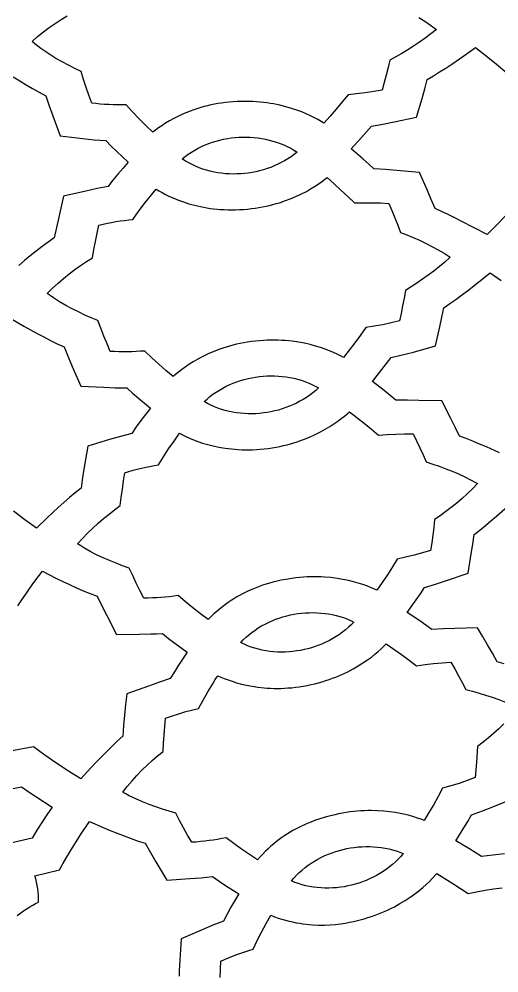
# Model space of a CAD drawing. Extents: x -550 to 550, y -550 to 550.
# Drawn here: x -442.3 to -392.1, y -110.6 to -10.8 of the extents above; entities that cross this region are included whole.
import ezdxf

# ---------------------------------------------------------------- set-up
doc = ezdxf.new("R2010")
doc.units = 0
doc.layers.add('LAYER_1', color=18, linetype='CONTINUOUS')
doc.layers.add('LAYER_10', color=4, linetype='CONTINUOUS')

msp = doc.modelspace()

# ---------------------------------------------------------------- linework, layer by layer
at = {"layer": 'LAYER_1'}
msp.add_lwpolyline([(0, 549.9999999999998, 0.4142135623730951), (-550, -4.34e-14, 0.4142135623730951), (0, -549.9999999999998, 0.4142135623730951), (550, -4.34e-14, 0.4142135623730951)], format="xyb", close=True, dxfattribs=at)
for points in [[(-400.507490702234, -10.69083405827762), (-399.884749246591, -11.07923563700457), (-399.2676879539988, -11.49235869222878), (-398.6565704345703, -11.93267107009888), (-399.2452821290311, -12.40511011759935), (-399.839756435768, -12.85259101191551), (-400.4399367020327, -13.27716957001724), (-401.0457662750766, -13.68090160887441), (-401.6571885021515, -14.06584294545689), (-402.2741467305089, -14.43404939673455), (-402.8965843074006, -14.78757677967725), (-403.5244445800781, -15.12848091125488), (-403.7099641163612, -15.91833142980381), (-403.9066855317704, -16.7055497404373), (-404.1144349088336, -17.48993300400277), (-404.3330383300781, -18.27127838134766), (-405.2199706196058, -18.43450988114955), (-406.1120800660029, -18.56960767989922), (-407.0080173382854, -18.67643287725518), (-407.9064331054688, -18.75484657287598), (-408.5128162670123, -19.51660964948573), (-409.1345337685769, -20.2661601597513), (-409.7709393419078, -21.00329804772179), (-410.42138671875, -21.72782325744629), (-410.714234994464, -21.55209279008323), (-411.0451942257395, -21.36431333321374), (-411.4139354106431, -21.1680596341196), (-411.8201295472415, -20.96690644008259), (-412.2634476336013, -20.76442849838449), (-412.7435606677889, -20.56420055630709), (-413.2601396478709, -20.36979736113215), (-413.8128555719139, -20.18479366014146), (-414.4013794379845, -20.0127642006168), (-415.0253822441492, -19.85728372983996), (-415.6845349884748, -19.7219269950927), (-416.0271897743436, -19.66291213725573), (-416.3785086690276, -19.61026874365682), (-416.7384505472851, -19.56444365770619), (-417.1069742838744, -19.52588372281408), (-417.4840387535537, -19.4950357823907), (-417.8696028310816, -19.47234667984628), (-418.2636253912162, -19.45826325859104), (-418.6660653087159, -19.4532323620352), (-419.076881458339, -19.45770083358898), (-419.4960327148438, -19.4721155166626), (-419.9160453164678, -19.49686116337973), (-420.3267570232496, -19.53114819298017), (-420.7281658517954, -19.5745085489911), (-421.1202698187117, -19.62647417493972), (-421.5030669406044, -19.6865770143532), (-421.8765552340801, -19.75434901075877), (-422.2407327157449, -19.82932210768358), (-422.5955974022052, -19.91102824865486), (-422.941147310067, -19.99899937719978), (-423.277380455937, -20.09276743684554), (-423.9218885281257, -20.29582212354834), (-424.5291057516216, -20.5164478569808), (-425.0990162592749, -20.75090018536047), (-425.6316041839357, -20.99543465690487), (-426.1268536584541, -21.24630681983155), (-426.5847488156805, -21.49977222235804), (-427.005273788465, -21.75208641270189), (-427.3884127096578, -21.99950493908062), (-427.734149712109, -22.23828334971179), (-428.0424689286689, -22.46467719281292), (-428.3133544921875, -22.67494201660156), (-429.034536197163, -21.98529327933483), (-429.7402643673931, -21.27948219381736), (-430.429940554122, -20.55798348963218), (-431.1029663085938, -19.8212718963623), (-431.5541747352117, -19.82605243408954), (-432.0056003330009, -19.82315412827697), (-432.4570431915491, -19.81256277210977), (-432.9083034004441, -19.79426415877315), (-433.3591810492738, -19.76824408145232), (-433.8094762276262, -19.73448833333247), (-434.258989025089, -19.69298270759881), (-434.70751953125, -19.64371299743652), (-435.0025012507405, -18.8233629105714), (-435.2862956146829, -17.99899020086158), (-435.5588391439401, -17.17082942578568), (-435.820068359375, -16.33911514282227), (-436.4833729692538, -16.01802455211357), (-437.1415944714627, -15.68268558954416), (-437.7940720775841, -15.33000671749482), (-438.4401449992006, -14.95689639834633), (-439.0791524478946, -14.56026309447947), (-439.7104336352485, -14.13701526827501), (-440.0229703845423, -13.91444480379019), (-440.3333277728447, -13.68406138211375), (-440.6414232016031, -13.44547856104332), (-440.9471740722656, -13.19830989837646), (-440.3575560138286, -12.68085085344228), (-439.7591385561922, -12.19349264558603), (-439.1523278666724, -11.7336392141654), (-438.5375301125849, -11.29869449853809), (-437.9151514612456, -10.88606243806178), (-437.2855980799703, -10.49314697209416)], [(-391.409564397165, -31.37860775568296), (-392.382264749669, -32.38723310758059), (-393.3697814941406, -33.38113021850586), (-394.7109440029899, -32.66639674602387), (-396.0609194092373, -31.9677072600936), (-396.7409082053045, -31.62859435889189), (-397.4251357334246, -31.29855087049593), (-398.1142804961651, -30.97926293362834), (-398.8090209960938, -30.67241668701172), (-399.1932160890575, -29.71886437994267), (-399.595486994806, -28.77264344609476), (-400.4166564941406, -26.8870735168457), (-402.8053112952384, -26.68179053796328), (-404.000510311945, -26.59177492623773), (-405.197021484375, -26.52396583557129), (-405.7789592297819, -25.98726931364935), (-406.3710190376264, -25.46152298160291), (-407.5638427734375, -24.41909313201904), (-406.4868131512546, -23.24516198963084), (-405.9565335422308, -22.65119081511795), (-405.4404602050781, -22.04511642456055), (-404.2616772957742, -21.83502422456788), (-403.0868512157498, -21.60303717210132), (-400.7419738769531, -21.11407279968262), (-400.163279823634, -19.14438819111195), (-399.882647063132, -18.15716434719517), (-399.6209716796875, -17.16489410400391), (-398.9700661792745, -16.77744598027934), (-398.3262337145645, -16.37829631110009), (-397.6885960512122, -15.96904000270444), (-397.0562749548726, -15.55127196133068), (-395.8040695258499, -14.69658030460199), (-394.5625915527344, -13.82698059082031), (-393.4579890233848, -14.69563256100226), (-392.3662876054836, -15.58069690069596), (-391.2881281758562, -16.48219026730609)], [(-442.9038697811078, -16.88817378474915), (-442.2374196262676, -17.30844275911733), (-441.5654447738812, -17.71940301688029), (-440.887092322562, -18.11920685728748), (-440.2015093709232, -18.50600657958831), (-439.5078430175781, -18.87795448303223), (-439.1510463997665, -19.93440209516911), (-438.7747788956522, -20.98422364016804), (-438.0027465820312, -23.07706260681152), (-435.6228095714472, -23.3457412248815), (-434.431315266944, -23.46387979897925), (-433.8348449844569, -23.51404001177239), (-433.2377624511719, -23.55640983581543), (-432.6686623130666, -24.13764605996953), (-432.0843476078526, -24.70396052497085), (-430.8959197998047, -25.81691551208496), (-431.4310198425893, -26.43656233891208), (-431.9615543722701, -27.0601301522322), (-432.4796993195756, -27.69344497744891), (-432.7316806781903, -28.01557815245712), (-432.9776306152344, -28.34233283996582), (-434.1505794889271, -28.57662340177005), (-435.3184183783657, -28.83612286927288), (-437.647216796875, -29.38683319091797), (-438.1512483370137, -31.55602127148419), (-438.3931490212855, -32.64277767416608), (-438.6148681640625, -33.73368453979492), (-439.2566733529276, -34.18554771336987), (-439.8886376974383, -34.65120440057647), (-440.5118312935444, -35.12892153065714), (-441.1273242371957, -35.6169660328543), (-441.7361866243421, -36.11360483641037), (-442.3394885509333, -36.61710487056777)], [(-392.0482291310849, -56.21286766399984), (-393.4398987653746, -55.59647691955725), (-394.1400982667187, -55.29878263876287), (-394.8439798568206, -55.0103999614298), (-395.5521227601488, -54.73306204444057), (-396.2651062011719, -54.46850204467773), (-396.7085276578861, -53.53996197776476), (-397.1695675631485, -52.6198854835489), (-398.1078186035156, -50.78763198852539), (-400.5026236198411, -50.72565220331528), (-401.7001402763757, -50.70714237421315), (-402.8976440429688, -50.71070098876953), (-403.5007896145489, -50.20494719282287), (-404.1160682876759, -49.71367097091084), (-405.3606872558594, -48.74787139892578), (-404.3590823082776, -47.51200670603783), (-403.86696496869, -46.8875688092383), (-403.3898620605469, -46.25185775756836), (-402.2262832315455, -45.97170197252773), (-401.0679656853228, -45.66992375817659), (-398.757568359375, -45.04179763793945), (-398.3035530165824, -43.04160082696453), (-398.085371542054, -42.03967381372052), (-397.8863525390625, -41.03390884399414), (-397.2608904667659, -40.60836769375147), (-396.6432131231929, -40.17155104875167), (-396.0323420982969, -39.72500515338763), (-395.4272989820313, -39.27027625205217), (-394.2307828352057, -38.34245440903851), (-393.0458374023438, -37.40045547485352), (-391.8885025943249, -38.20115470273607)], [(-443.1683654785156, -42.16963195800781), (-441.8029307375289, -42.95962165668622), (-441.115398505814, -43.34684531997679), (-440.423668244396, -43.7263583461794), (-439.7269988616082, -44.09626335050242), (-439.024649265784, -44.45466294815417), (-438.3158783652565, -44.79965975434304), (-437.5999450683594, -45.12935638427734), (-437.1772782745454, -46.16224073130024), (-436.7357013809709, -47.18733615854437), (-435.8335876464844, -49.22954559326172), (-433.440798298796, -49.35519229218372), (-432.2438534923348, -49.40181259530529), (-431.6451926269974, -49.416192485076), (-431.04638671875, -49.42276000976562), (-430.4417877038488, -49.96880576347689), (-429.8228618204616, -50.49896473312751), (-428.5664367675781, -51.5384349822998), (-429.5633249304713, -52.84887852593776), (-430.050486504747, -53.51205177610423), (-430.5203247070312, -54.18729400634766), (-431.6782763938857, -54.49118987890658), (-432.8295855701731, -54.82010406090356), (-435.1233215332031, -55.50960922241211), (-435.4903602366338, -57.70427753548277), (-435.6636860739818, -58.80313197233177), (-435.8166809082031, -59.90485763549805), (-436.4291119428455, -60.394039310799), (-437.030844288446, -60.89644201701203), (-437.6230610291358, -61.41038823292959), (-438.2069452490461, -61.9342004373441), (-438.7836800323081, -62.46620110904799), (-439.3544484630529, -63.0047127268337), (-440.4828186035156, -64.09455871582031), (-441.6906851979234, -63.21976639434811), (-442.881291369883, -62.32114307260686)], [(-391.5771460729887, -78.29200981706404), (-392.3057861328125, -78.07070922851562), (-392.8078030455407, -77.17355128364441), (-393.3264849379923, -76.28569300288244), (-393.8470931236548, -75.39888623093316), (-394.3548889160156, -74.5048828125), (-396.7424748373087, -74.58459786926392), (-397.9356296822816, -74.63713589536962), (-399.12744140625, -74.7119369506836), (-399.7614648874038, -74.2434751763501), (-400.4066858085584, -73.7901818260317), (-401.7100524902344, -72.9011001586914), (-400.7875664297147, -71.60806708739484), (-400.3353385073091, -70.95561837777586), (-399.8987121582031, -70.29288482666016), (-398.7544833048846, -69.943729151735), (-397.6168068945328, -69.57328464028308), (-395.3491516113281, -68.80824279785156), (-395.0212576319885, -66.78542683139784), (-394.8662549634499, -65.77274330275307), (-394.730712890625, -64.75741577148438), (-394.1305053065195, -64.29345946458434), (-393.5388237994012, -63.81867376265793), (-392.954389959142, -63.3347624731928), (-392.3759253756139, -62.84342940367658), (-391.2317903382383, -61.84531315444141)], [(-442.4436269254658, -72.21640677686992), (-442.0282492366117, -71.59997654633798), (-441.6059928988773, -70.98821596631561), (-441.1765585394814, -70.38152660369956), (-440.7396467856431, -69.78031002538668), (-440.2949582645815, -69.18496779827385), (-439.8421936035156, -68.59590148925781), (-438.4410956105309, -69.31049608380306), (-437.7348250473655, -69.65718319774527), (-437.0241678661067, -69.99466998347526), (-436.3086948865212, -70.32136128649913), (-435.5879769283753, -70.63566195232293), (-434.8615848114357, -70.93597682645272), (-434.1290893554688, -71.22071075439453), (-433.6422781077533, -72.2259898924053), (-433.1370381738419, -73.2222925326995), (-432.1081237792969, -75.20574188232422), (-429.7110311994396, -75.18791860298515), (-428.5129056054847, -75.16280888238472), (-427.914189293148, -75.14132514795799), (-427.3157958984375, -75.11203002929688), (-426.6777477805179, -75.62054105308835), (-426.0264684153183, -76.11242222123535), (-424.7067718505859, -77.07435989379883), (-425.6199718992831, -78.44146342845534), (-426.0648381946293, -79.13225928606873), (-426.4916381835938, -79.83406066894531), (-427.6327706712071, -80.2076496494939), (-428.7658531130155, -80.60559456386466), (-431.0214538574219, -81.43205261230469), (-431.157356580751, -82.53705507237848), (-431.2780452210884, -83.64396135125104), (-431.3806295248074, -84.75260597915627), (-431.4622192382812, -85.86282348632812), (-432.0430556596021, -86.38752681756513), (-432.6124238301236, -86.92476582958842), (-433.1715991574463, -87.47294428013205), (-433.7218570491713, -88.0304659269301), (-434.2644729128993, -88.59573452771662), (-434.8007221562311, -89.16715384022567), (-435.8592224121094, -90.32205963134766), (-437.1202474794642, -89.52160833310941), (-438.3655691783575, -88.69641848862386), (-439.5944881240096, -87.84699210185275), (-440.8063049316406, -86.97383117675781), (-443.3990478515625, -87.4551010131836)], [(-391.613349780012, -84.56675302441343), (-392.1439540749035, -85.07290945207681), (-392.6839669882398, -85.56106061574157), (-393.2326027858948, -86.03355234882666), (-393.7890757337423, -86.49273048475102), (-394.3526000976562, -86.9409408569336), (-394.4633078263016, -88.56099977835805), (-394.5258953796413, -89.37048674663174), (-394.5960998535156, -90.1793212890625), (-395.4389448752892, -90.49819189766714), (-396.2919229948486, -90.79027614577846), (-397.1537247732338, -91.05520709272906), (-398.0230407714844, -91.29261779785156), (-398.4772811021184, -92.14885771379782), (-398.9488876300525, -92.99587968685427), (-399.4372765392494, -93.83335178535563), (-399.9418640136719, -94.66094207763672), (-400.2624835949771, -94.5408666396638), (-400.6227851492595, -94.41567911949858), (-401.0218108405908, -94.28884597403592), (-401.4586028330433, -94.16383366017064), (-401.9322032906889, -94.04410863479765), (-402.4416543775998, -93.93313735481178), (-402.9859982578479, -93.83438627710791), (-403.5642770955053, -93.7513218585809), (-404.1755330546442, -93.6874105561256), (-404.8188082993365, -93.6461188266369), (-405.4931449936544, -93.63091312700965), (-405.8416620606954, -93.63417580617369), (-406.1975853016698, -93.64525991413868), (-406.5607949870866, -93.66459875801647), (-406.9311713874549, -93.6926256449189), (-407.3085947732835, -93.72977388195784), (-407.6929454150816, -93.77647677624515), (-408.0841035833581, -93.83316763489269), (-408.4819495486221, -93.9002797650123), (-408.8863635813826, -93.97824647371587), (-409.2972259521484, -94.06750106811523), (-410.0029614932333, -94.24078975850966), (-410.4097844970798, -94.35346153584669), (-410.8481961300583, -94.48730445736597), (-411.3149102473661, -94.64518316513427), (-411.8066407042001, -94.82996230121837), (-412.3201013557575, -95.04450650768507), (-412.8520060572353, -95.29168042660116), (-413.3990686638307, -95.5743487000334), (-413.6772572612965, -95.72988842033895), (-413.9580030307407, -95.89537597004858), (-414.2408952040627, -96.07116942942064), (-414.5255230131622, -96.25762687871347), (-414.811475689939, -96.45510639818542), (-415.0983424662927, -96.66396606809487), (-415.3857125741227, -96.88456396870012), (-415.6731752453289, -97.11725818025954), (-415.9603197118109, -97.36240678303147), (-416.2467352054682, -97.62036785727429), (-416.5320109582004, -97.8914994832463), (-416.8157362019074, -98.17615974120588), (-417.0975001684886, -98.47470671141136), (-417.3768920898438, -98.7874984741211), (-418.2159478346886, -98.23922114398869), (-419.0428392027662, -97.67232502022867), (-419.8568940383083, -97.08715273889338), (-420.6574401855469, -96.48404693603516), (-421.1009402966529, -96.56939586058247), (-421.5460259876148, -96.64721799170836), (-421.9925028892605, -96.71746927216336), (-422.4401766324178, -96.78010564469803), (-422.8888528479144, -96.83508305206291), (-423.3383371665782, -96.88235743700861), (-423.788435219237, -96.92188474228561), (-424.2389526367188, -96.95362091064453), (-424.6805423882356, -96.2026844741238), (-425.1085377827371, -95.44371269307638), (-425.5205104406552, -94.67603268255621), (-425.9140319824219, -93.89897155761719), (-426.6170756483792, -93.6990788419171), (-427.3172553970645, -93.48347383468567), (-428.0147287083274, -93.24952617485292), (-428.7096530620178, -92.99460550134881), (-429.4021859379852, -92.71608145310336), (-430.0924848160794, -92.41132366904654), (-430.78070717615, -92.07770178810833), (-431.1240888743796, -91.89924482347433), (-431.4670104980469, -91.71258544921875), (-430.9835740486479, -91.09894205591509), (-430.4858629615021, -90.51331554968317), (-429.9747682418925, -89.95323227794945), (-429.4511808951024, -89.4162185881404), (-428.9159919264146, -88.89980082768244), (-428.3700923411124, -88.40150534400203), (-427.8143731444789, -87.91885848452563), (-427.2497253417969, -87.44938659667969), (-427.2030207284697, -86.5816363497475), (-427.1444262834615, -85.71452588723764), (-427.0739443192811, -84.84830105593807), (-426.9915771484375, -83.98320770263672), (-426.5680278418528, -83.82902991469396), (-426.141670358607, -83.68219150017757), (-425.7127049282059, -83.54272032139998), (-425.2813317801548, -83.41064424067369), (-424.8477511439593, -83.2859911203112), (-424.4121632491251, -83.16878882262498), (-423.9747683251576, -83.0590652099275), (-423.5357666015625, -82.95684814453125), (-423.0631908037902, -82.07944756231343), (-422.5689157038167, -81.21369025364521), (-422.0516649907044, -80.36158266068368), (-421.7840249320532, -79.94127452076701), (-421.5101623535156, -79.52513122558594), (-421.1977170030918, -79.66690575580397), (-420.8448502209927, -79.81500531320853), (-420.4524871195154, -79.96584438461385), (-420.0215528109569, -80.11583745683407), (-419.5529724076141, -80.26139901668341), (-419.0476710217841, -80.39894355097601), (-418.5065737657639, -80.5248855465261), (-417.9306057518505, -80.63563949014781), (-417.320692092341, -80.72761986865535), (-416.6777578995324, -80.7972411688629), (-416.3441972007336, -80.8225466917336), (-416.0027282857216, -80.84091787758462), (-415.6534667935332, -80.85190653726772), (-415.2965283632057, -80.85506448163471), (-414.9320286337761, -80.84994352153731), (-414.5600832442817, -80.83609546782733), (-414.1808078337594, -80.81307213135653), (-413.7943180412466, -80.7804253229767), (-413.4007295057802, -80.73770685353958), (-413.0001578663974, -80.68446853389698), (-412.5927187621354, -80.62026217490063), (-412.1785278320312, -80.54463958740234), (-411.768161970857, -80.45929430027067), (-411.3682902881333, -80.36621983472301), (-410.9788423452686, -80.26586444106901), (-410.5997477036718, -80.1586763696184), (-410.2309359247516, -80.04510387068086), (-409.8723365699166, -79.92559519456609), (-409.5238792005755, -79.80059859158375), (-409.1854933781372, -79.67056231204356), (-408.8571086640102, -79.5359346062552), (-408.5386546196032, -79.39716372452835), (-407.9312567855843, -79.10898543449801), (-407.3627363673502, -78.80961344443007), (-406.8325298561705, -78.50263375680203), (-406.3400737433148, -78.19163237409144), (-405.8848045200527, -77.88019529877582), (-405.466158677654, -77.57190853333269), (-405.0835727073882, -77.27035808023959), (-404.7364831005249, -76.97912994197404), (-404.4243263483338, -76.70181012101355), (-403.9025573730469, -76.20323944091797), (-403.1009201984863, -76.75816165667652), (-402.3065501290182, -77.32362875603539), (-401.5211822167208, -77.9014147781578), (-400.7465515136719, -78.49329376220703), (-399.8541795839404, -78.35631308283453), (-398.9574790824776, -78.2475251953034), (-398.0577928239557, -78.16709911502778), (-397.1564636230469, -78.11520385742188), (-396.7498750182423, -78.82045916479383), (-396.3530243519887, -79.5313297332272), (-395.9661239120845, -80.247661228504), (-395.5893859863281, -80.96929931640625), (-394.8957656733312, -81.15019487888407), (-394.2041818967646, -81.3440234693079), (-393.5144275038582, -81.55325303811571), (-392.8262953418415, -81.78035153574541), (-392.1395782579443, -82.02778691263497), (-391.4540690993961, -82.29802711922233)], [(-446.7666931152344, -92.0863037109375), (-442.0438842773438, -91.16809844970703), (-441.2552176289527, -91.71146019791419), (-440.4599545321383, -92.24536135290668), (-439.6577785918622, -92.76897902535453), (-438.8483734130859, -93.28149032592773), (-439.3861639183298, -94.0803850050635), (-439.9129673998914, -94.88647373785699), (-440.4293740650522, -95.69915565695881), (-440.9359741210938, -96.51782989501953), (-445.6248168945312, -97.6001205444336)], [(-391.5580292492436, -98.1745562332405), (-392.7463685567849, -98.29849288011452), (-393.9320373535156, -98.44454956054688), (-394.5945424447101, -98.01514631840303), (-395.2673393135964, -97.60163002444631), (-396.6248321533203, -96.79292297363281), (-395.7845373451002, -95.44781387715136), (-395.3738039545206, -94.76986398073464), (-394.9793090820312, -94.08258819580078), (-393.8584896755074, -93.66575424249737), (-392.745480079989, -93.22807487751373), (-390.5285949707031, -92.32905578613281)], [(-442.4894428710593, -104.6099282623954), (-442.2459592674556, -104.4225379636442), (-441.9926769533026, -104.2375726789374), (-441.7294210290401, -104.0554284027818), (-441.4560165951081, -103.8765011296841), (-441.1722887519465, -103.7011868541511), (-440.8780625999954, -103.5298815706896), (-440.5731632396947, -103.3629812738062), (-440.2574157714844, -103.2008819580078), (-440.2566440893617, -102.8539152582596), (-440.2701360133333, -102.5063393377521), (-440.297794746106, -102.159017245051), (-440.3395234903864, -101.8128120287219), (-440.3952254488812, -101.4685867373303), (-440.4648038242971, -101.127204419442), (-440.5481618193407, -100.7895281236225), (-440.6452026367188, -100.4564208984375), (-438.0814208984375, -99.84166717529297), (-437.7156778263976, -99.19202063761142), (-437.3415924069852, -98.546976931554), (-436.9594373850389, -97.90655244699342), (-436.5694855053969, -97.27076357380237), (-436.1720095128977, -96.63962670185354), (-435.7672821523797, -96.01315822101967), (-435.3555761686812, -95.39137452117342), (-434.9371643066406, -94.7742919921875), (-433.5024402706154, -95.40309030285654), (-432.7807449940493, -95.70841401475258), (-432.0554539126175, -96.00485747894926), (-431.3260368019472, -96.29029823139129), (-430.5919634376663, -96.5626138080234), (-429.8527035954017, -96.8196817447903), (-429.1077270507812, -97.05937957763672), (-428.5584530119466, -98.03303760067216), (-427.9914055146272, -98.9966153588627), (-426.8395690917969, -100.9135284423828), (-424.4467541662776, -100.7520630058287), (-423.2517358608955, -100.6551925814911), (-422.6551060444555, -100.5978757002482), (-422.0592651367188, -100.5327911376953), (-421.3901572054219, -101.0018125465587), (-420.7088920342271, -101.4534660374967), (-419.3305816650391, -102.3339500427246), (-420.1570090088953, -103.7523884483876), (-420.5579970500554, -104.4681444193085), (-420.940185546875, -105.1938171386719), (-422.0563726240617, -105.6348267055642), (-423.1630678399565, -106.0996626319609), (-425.3640747070312, -107.0592346191406), (-425.4371393908339, -108.172343633797), (-425.5020643167159, -109.286114150751), (-425.5486688762322, -110.4004948133988), (-425.561919578464, -110.9578979004192)], [(-421.2634390130788, -111.1086979504277), (-421.247271702731, -110.2404237734131), (-421.2191772460938, -109.3725357055664), (-420.8057025988903, -109.1933498043139), (-420.3889895054456, -109.0213134021065), (-419.9692353410827, -108.8564682235177), (-419.5466374811243, -108.6988559931209), (-419.1213933008936, -108.5485184354895), (-418.6937001757135, -108.4054972751969), (-418.2637554809069, -108.2698342368165), (-417.8317565917969, -108.1415710449219), (-417.6233880171388, -107.686206846739), (-417.4076591442906, -107.2341698444317), (-416.955959568847, -106.3397374329452), (-416.4803359951128, -105.4575938214657), (-415.9844665527344, -104.5870590209961), (-415.5927642432316, -104.7368710361197), (-415.2054733341321, -104.872834027983), (-414.8227956657918, -104.9954606097247), (-414.4449330785668, -105.1052633944834), (-414.0720874128134, -105.2027549953979), (-413.7044605088877, -105.2884480256069), (-413.3422542071459, -105.362855098249), (-412.9856703479439, -105.4264888264629), (-412.6349107716381, -105.4798618233873), (-412.2901773185845, -105.523486702161), (-411.9516718291393, -105.5578760759226), (-411.6195961436585, -105.5835425578107), (-410.975541546015, -105.6107572985215), (-410.3596282485033, -105.6092318294031), (-409.7734709739722, -105.5830670555648), (-409.218684445271, -105.5363638821162), (-408.6968833852486, -105.4732232141668), (-408.2096825167544, -105.3977459568263), (-407.7586965626372, -105.314033015204), (-407.3455402457461, -105.2261852944095), (-406.6391754150391, -105.0544891357422), (-406.2333451774342, -104.9444298693253), (-405.8384552342799, -104.827308526371), (-405.4544105413428, -104.7035663238516), (-405.0811160543899, -104.5736444787394), (-404.7184767291881, -104.4379842080068), (-404.3663975215044, -104.297026728626), (-404.0247833871056, -104.1512132575694), (-403.6935392817585, -104.0009850118094), (-403.3725701612301, -103.8467832083182), (-403.0617809812873, -103.6890490640681), (-402.4703622662259, -103.3647486211808), (-401.9185227827097, -103.0316134189261), (-401.4055021768735, -102.6931731930825), (-400.9305400948527, -102.3529576794286), (-400.4928761827825, -102.0144966137431), (-400.091750086798, -101.6813197318045), (-399.7264014530343, -101.3569567693915), (-399.3960699276266, -101.0449374622825), (-399.09999515671, -100.7487915462563), (-398.6075744628906, -100.2182388305664), (-397.7802011410859, -100.724070170131), (-396.9621763216535, -101.2451398041824), (-396.1522906363161, -101.7789163305762), (-395.3493347167969, -102.322868347168), (-394.4664885089629, -102.1327094720125), (-393.5776333116939, -101.9704478448893), (-392.6841029991053, -101.8362946622648), (-391.7872314453125, -101.7304611206055)]]:
    msp.add_lwpolyline(points, dxfattribs=at)
for points in [[(-425.2361907958984, -25.47784233093262), (-424.9288072299576, -25.22657016973208), (-424.6083822368562, -24.98909035685059), (-424.2759284276152, -24.76556516213849), (-423.9324584132557, -24.5561568554461), (-423.5789848047986, -24.36102770662378), (-423.2165202132647, -24.18033998552186), (-422.8460772496752, -24.01425596199067), (-422.4686685250509, -23.86293790588056), (-422.0853066504129, -23.72654808704185), (-421.6970042367819, -23.60524877532489), (-421.3047738951792, -23.49920224058002), (-420.9096282366254, -23.40857075265757), (-420.5125798721417, -23.33351658140787), (-420.114641412749, -23.27420199668128), (-419.7168254694682, -23.23078926832812), (-419.3201446533203, -23.20344066619873), (-418.9258258397834, -23.18676737423033), (-418.5286968978768, -23.18539842839856), (-418.1297395125023, -23.19930700323155), (-417.7299353685615, -23.22846627325739), (-417.3302661509563, -23.27284941300422), (-416.9317135445883, -23.33242959700015), (-416.5352592343594, -23.4071799997733), (-416.1418849051712, -23.49707379585178), (-415.7525722419256, -23.60208415976372), (-415.3683029295242, -23.72218426603722), (-414.9900586528689, -23.8573472892004), (-414.6188210968613, -24.00754640378139), (-414.2555719464033, -24.1727547843083), (-413.9012928863965, -24.35294560530924), (-413.5569656017427, -24.54809204131234), (-413.2235717773438, -24.7581672668457), (-413.5328706953964, -25.0051040166924), (-413.8543993324955, -25.23893049037108), (-414.187227369907, -25.45945980573098), (-414.5304244888971, -25.66650508062138), (-414.8830603707318, -25.85987943289151), (-415.244204696677, -26.03939598039064), (-415.6129271479989, -26.204867840968), (-415.9882974059635, -26.35610813247287), (-416.3693851518368, -26.49292997275448), (-416.7552600668849, -26.6151464796621), (-417.1449918323739, -26.72257077104497), (-417.5376501295696, -26.81501596475235), (-417.9323046397383, -26.89229517863349), (-418.3280250441459, -26.95422153053765), (-418.7238810240585, -27.00060813831407), (-419.1189422607422, -27.03126811981201), (-419.5144685405179, -27.05154473789782), (-419.9131973449996, -27.05620331086797), (-420.3140653261408, -27.04523725610751), (-420.7160091358954, -27.01863999100147), (-421.1179654262167, -26.97640493293492), (-421.5188708490584, -26.9185254992929), (-421.9176620563743, -26.84499510746047), (-422.3132757001179, -26.75580717482266), (-422.7046484322428, -26.65095511876452), (-423.0907169047026, -26.53043235667111), (-423.4704177694511, -26.39423230592748), (-423.8426876784417, -26.24234838391867), (-424.2064632836281, -26.07477400802973), (-424.5606812369639, -25.89150259564571), (-424.9042781904028, -25.69252756415165)], [(-439.3522796630859, -39.54382514953613), (-438.7961074835582, -38.99211477211882), (-438.2292727958055, -38.46992043975308), (-437.6523448582597, -37.97467821989949), (-437.0658929293526, -37.50382418001861), (-436.4704862675163, -37.05479438757101), (-435.8666941311824, -36.62502491001727), (-435.255085778783, -36.21195181481794), (-434.63623046875, -35.81301116943359), (-434.4812199196251, -34.95654171098273), (-434.3145026411644, -34.10219093223722), (-434.1361181485668, -33.25020004015631), (-433.9461059570312, -32.40081024169922), (-433.5069215152963, -32.29833809180892), (-433.0658325589245, -32.20346152442861), (-432.623039613522, -32.1161901345713), (-432.1787432046949, -32.03653351724995), (-431.7331438580495, -31.96450126747756), (-431.2864420991921, -31.90010298026711), (-430.8388384537287, -31.84334825063159), (-430.3905334472656, -31.79424667358398), (-429.8148705837596, -30.98281783389222), (-429.2207500687872, -30.1844850116022), (-428.6086998929563, -29.39980949430209), (-427.979248046875, -28.62935256958008), (-427.6843585594714, -28.80549033247172), (-427.3503708873387, -28.99322583013308), (-426.9777433302575, -29.18883752556361), (-426.5669341880082, -29.38860388176276), (-426.1184017603713, -29.58880336172997), (-425.6326043471273, -29.78571442846471), (-425.1100002480567, -29.97561554496642), (-424.5510477629401, -30.15478517423457), (-423.956205191558, -30.31950177926858), (-423.3259308336906, -30.46604382306793), (-422.9976499535065, -30.53133640419194), (-422.6606829891188, -30.59068976863206), (-422.315087228, -30.64363872426325), (-421.9609199576228, -30.68971807896043), (-421.5982384654596, -30.72846264059853), (-421.2271000389832, -30.75940721705248), (-420.847561965666, -30.78208661619722), (-420.4596815329805, -30.79603564590767), (-420.0635160283994, -30.80078911405877), (-419.6591227393952, -30.79588182852545), (-419.2465589534405, -30.78084859718264), (-418.8258819580078, -30.75522422790527), (-418.4086851449563, -30.71954616224997), (-418.0009346749329, -30.67499242764718), (-417.6026185029223, -30.62201106965354), (-417.2137245839094, -30.5610501338257), (-416.8342408728788, -30.4925576657203), (-416.4641553248154, -30.41698171089398), (-416.1034558947038, -30.33477031490337), (-415.7521305375287, -30.24637152330512), (-415.410167208275, -30.15223338165586), (-415.0775538619273, -30.05280393551224), (-414.4403289378893, -29.83986331196846), (-413.8403594052925, -29.61113401712689), (-413.277548904015, -29.37020041544066), (-412.7518010739346, -29.12064687136288), (-412.2630195549293, -28.86605774934667), (-411.8111079868771, -28.61001741384516), (-411.3959700096559, -28.35611022931144), (-411.0175092631437, -28.10792056019865), (-410.6756293872185, -27.8690327709599), (-410.3702340217581, -27.64303122604831), (-410.1012268066406, -27.43350028991699), (-409.3647774433338, -28.07481126761936), (-408.6407196454379, -28.73035874088362), (-407.9296913070496, -29.39999882780642), (-407.2323303222656, -30.08358764648438), (-406.33049472051, -30.05416743934392), (-405.4277281074131, -30.05326663328513), (-404.5253842448088, -30.08087920476713), (-403.6248168945312, -30.13699913024902), (-403.3099209502869, -30.88620551492623), (-403.0054340341896, -31.63978764098294), (-402.7115128768765, -32.39755116856356), (-402.4283142089844, -33.1593017578125), (-401.7632657107588, -33.42182999976103), (-401.1018165325677, -33.69697303947105), (-400.4440729862037, -33.98720738883639), (-399.7901413834594, -34.2950095597509), (-399.1401280361274, -34.62285606410842), (-398.4941392560004, -34.97322341380277), (-397.8522813548707, -35.3485881207278), (-397.2146606445312, -35.75142669677734), (-397.7764504706731, -36.25999185733483), (-398.3463392479284, -36.74286702238036), (-398.9238895655466, -37.20245571996013), (-399.5086640127772, -37.64116147812037), (-400.1002251788696, -38.06138782490729), (-400.6981356530733, -38.4655382883671), (-401.3019580246378, -38.85601639654601), (-401.9112548828125, -39.23522567749023), (-402.0468588298538, -40.03446574063256), (-402.1938300770725, -40.83177600201487), (-402.3520024356573, -41.62694318884238), (-402.5212097167969, -42.41975402832031), (-403.3965468328093, -42.63573436952728), (-404.2787363353699, -42.82394113347813), (-405.1664398723939, -42.98414854498435), (-406.0583190917969, -43.11613082885742), (-406.6159009530732, -43.91251166416667), (-407.1895412079509, -44.69764359590204), (-407.7786098334626, -45.47128359418835), (-408.3824768066406, -46.23318862915039), (-408.6857078307197, -46.07545153475824), (-409.0277059218531, -45.90793681169633), (-409.4079310171343, -45.73419639903493), (-409.8258430536565, -45.55778223584433), (-410.2809019685133, -45.38224626119481), (-410.7725676987981, -45.21114041415664), (-411.3003001816044, -45.04801663380012), (-411.8635593540256, -44.8964268591955), (-412.4618051531551, -44.75992302941309), (-413.0944975160862, -44.64205708352316), (-413.7610963799126, -44.54638096059598), (-414.1069419800032, -44.5079740637029), (-414.4610616817276, -44.47644659970186), (-414.8233879772225, -44.45224256097664), (-415.1938533586246, -44.43580593991105), (-415.5723903180706, -44.42758072888884), (-415.958931347697, -44.42801092029383), (-416.3534089396408, -44.43754050650979), (-416.7557555860384, -44.4566134799205), (-417.1659037790267, -44.48567383290975), (-417.5837860107422, -44.52516555786133), (-418.0012103843085, -44.57494450931762), (-418.408788515492, -44.63368996193967), (-418.8065461755788, -44.70093479966899), (-419.194509135855, -44.77621190644712), (-419.5727031676068, -44.85905416621556), (-419.9411540421204, -44.94899446291583), (-420.2998875306819, -45.04556568048947), (-420.6489294045773, -45.148300702878), (-420.9883054350929, -45.25673241402292), (-421.3180413935149, -45.37039369786577), (-421.9486961792225, -45.61153651941127), (-422.5410999319891, -45.86799223904669), (-423.095458822104, -46.13602392830417), (-423.6119790198564, -46.41189465871587), (-424.0908666955356, -46.69186750181395), (-424.5323280194306, -46.97220552913056), (-424.9365691618307, -47.24917181219787), (-425.3037962930251, -47.51902942254803), (-425.6342155833029, -47.7780414317132), (-425.9280332029533, -48.02247091122553), (-426.1854553222656, -48.24858093261719), (-426.9487457405453, -47.60355083551677), (-427.6976353222449, -46.94147702103718), (-428.4314932535642, -46.26278628569963), (-429.1496887207031, -45.56790542602539), (-429.5999345084817, -45.59966818816022), (-430.0508561712078, -45.62377164394024), (-430.5022551540198, -45.64019285161299), (-430.9539329020565, -45.64890886942598), (-431.4056908604561, -45.64989675562677), (-431.8573304743574, -45.64313356846289), (-432.3086531888988, -45.62859636618187), (-432.7594604492188, -45.60626220703125), (-433.105468900546, -44.80534068661805), (-433.4405861348709, -43.99971378761688), (-433.7646998525416, -43.18959799865249), (-434.0776977539062, -42.37520980834961), (-434.755646584807, -42.09530224593121), (-435.4287527914963, -41.79959216694861), (-436.0967768157578, -41.48540718397918), (-436.7594790993755, -41.15007490960024), (-437.4166200841333, -40.79092295638912), (-438.0679602118151, -40.40527893692317), (-438.7132599242046, -39.99047046377973), (-439.0335697627223, -39.77129443600937)], [(-422.9373474121094, -50.86152076721191), (-422.6460977237451, -50.59223695917626), (-422.3409600287665, -50.33597071449378), (-422.0229398585229, -50.09294151802405), (-421.6930427443634, -49.8633688546267), (-421.3522742176375, -49.64747220916134), (-421.0016398096942, -49.44547106648758), (-420.6421450518831, -49.25758491146502), (-420.2747954755532, -49.0840332289533), (-419.900596612054, -48.925035503812), (-419.5205539927347, -48.78081122090074), (-419.1356731489445, -48.65157986507914), (-418.7469596120328, -48.5375609212068), (-418.3554189133489, -48.43897387414334), (-417.962056584242, -48.35603820874837), (-417.5678781560613, -48.28897340988151), (-417.1738891601562, -48.23799896240234), (-416.7809538175411, -48.19774505765444), (-416.3843098968279, -48.17261650560401), (-415.9849357320272, -48.16264153268656), (-415.58380965715, -48.16784836533759), (-415.1819100062069, -48.18826522999261), (-414.7802151132084, -48.2239203530871), (-414.3797033121655, -48.27484196105658), (-413.9813529370887, -48.34105828033654), (-413.5861423219886, -48.42259753736248), (-413.1950498008762, -48.51948795856991), (-412.809053707762, -48.63175777039432), (-412.4291323766568, -48.75943519927122), (-412.0562641415711, -48.90254847163609), (-411.6914273365159, -49.06112581392446), (-411.3356002955016, -49.23519545257182), (-410.9897613525391, -49.42478561401367), (-411.284151667344, -49.69060416739336), (-411.5916683134916, -49.94387890216544), (-411.911379270826, -50.18438782742098), (-412.2423525191916, -50.41190895225105), (-412.5836560384324, -50.6262202857467), (-412.9343578083926, -50.82709983699901), (-413.2935258089163, -51.01432561509903), (-413.6602280198479, -51.18767562913783), (-414.0335324210314, -51.34692788820648), (-414.412506992311, -51.49186040139602), (-414.7962197135308, -51.62225117779754), (-415.1837385645352, -51.73787822650209), (-415.5741315251684, -51.83851955660074), (-415.9664665752742, -51.92395317718454), (-416.3598116946971, -51.99395709734456), (-416.7532348632812, -52.04830932617188), (-417.1459240896936, -52.09196275569579), (-417.5426918112721, -52.12013691848783), (-417.9424874307064, -52.13278229414887), (-418.3442603506865, -52.12984936227976), (-418.746959973902, -52.11128860248136), (-419.1495357030429, -52.07705049435453), (-419.550936940799, -52.02708551750013), (-419.9501130898601, -51.96134415151903), (-420.3460135529161, -51.87977687601207), (-420.7375877326567, -51.78233417058014), (-421.1237850317718, -51.66896651482406), (-421.5035548529513, -51.53962438834473), (-421.875846598885, -51.39425827074299), (-422.2396096722626, -51.2328186416197), (-422.5937934757742, -51.05525598057572)], [(-436.1883239746094, -65.74622344970703), (-435.6676004700075, -65.16242284798635), (-435.134383691004, -64.60744809915491), (-434.5894061530032, -64.07877400419898), (-434.0334003714092, -63.57387536410477), (-433.4670988616264, -63.09022697985854), (-432.8912341390591, -62.62530365244656), (-432.3065387191114, -62.17658018285506), (-431.7137451171875, -61.74153137207031), (-431.6127598664817, -60.87769880425303), (-431.4999319127368, -60.01525063266332), (-431.3752895529165, -59.15443064663404), (-431.2388610839844, -58.29548263549805), (-430.8067198480646, -58.16693652129035), (-430.3722214638236, -58.04586291327288), (-429.9355658896062, -57.93228247252359), (-429.4969530837571, -57.82621586012041), (-429.056583004621, -57.72768373714128), (-428.6146556105425, -57.6367067646641), (-428.1713708598664, -57.5533056037668), (-427.7269287109375, -57.47750091552734), (-427.2030476263534, -56.63345459634222), (-426.6599304911169, -55.80134922077115), (-426.0980816308298, -54.98177056690679), (-425.5180053710938, -54.1753044128418), (-425.212721074978, -54.33337001773955), (-424.8677035697115, -54.50068966115315), (-424.4836315024025, -54.67357396489184), (-424.0611835201601, -54.84833355076481), (-423.6010382700928, -55.02127904058128), (-423.1038743993095, -55.18872105615047), (-422.5703705549188, -55.3469702192816), (-422.0012053840297, -55.49233715178389), (-421.3970575337507, -55.62113247546655), (-420.7586056511905, -55.72966681213878), (-420.4267277750265, -55.77518317966137), (-420.086528383458, -55.81425078360981), (-419.7380923073736, -55.84640845171026), (-419.3815043776618, -55.87119501168887), (-419.0168494252113, -55.88814929127177), (-418.6442122809107, -55.89681011818514), (-418.2636777756486, -55.89671632015513), (-417.8753307403135, -55.88740672490788), (-417.4792560057941, -55.86842016016953), (-417.0755384029789, -55.83929545366627), (-416.6642627627566, -55.79957143312421), (-416.2455139160156, -55.74878692626953), (-415.8315348736086, -55.68827026470271), (-415.4275063455128, -55.61946166910235), (-415.0333898924743, -55.54280728616118), (-414.6491470752388, -55.45875326257197), (-414.2747394545524, -55.36774574502747), (-413.9101285911609, -55.27023088022042), (-413.5552760458101, -55.16665481484357), (-413.210143379246, -55.05746369558968), (-412.8746921522144, -54.9431036691515), (-412.5488839254613, -54.82402088222177), (-411.9260427157741, -54.57347161365866), (-411.3413122361515, -54.30938506344238), (-410.7943849725605, -54.03533040511493), (-410.2849534109683, -53.7548768122183), (-409.8127100373422, -53.4715934582945), (-409.3773473376491, -53.18904951688553), (-408.9785577978564, -52.91081416153339), (-408.6160339039311, -52.64045656578008), (-408.2894681418404, -52.38154590316762), (-407.9985529975513, -52.13765134723799), (-407.7429809570312, -51.9123420715332), (-406.9674549922794, -52.50820101949357), (-406.2033805661757, -53.11897210598072), (-405.4514159058122, -53.74457221058347), (-404.7122192382812, -54.38491821289062), (-403.8135145144267, -54.30159020637167), (-402.9121748685571, -54.24667525215384), (-402.0095512552059, -54.22023999363643), (-401.1069946289062, -54.22235107421875), (-400.7455598901297, -54.95103431050528), (-400.3942258740333, -55.68472875084647), (-400.0531916406468, -56.42326397781278), (-399.72265625, -57.16646957397461), (-399.0421052264592, -57.38863537371931), (-398.3643760295079, -57.62359708211619), (-397.689418430663, -57.8738324587825), (-397.0171822014416, -58.14181926333546), (-396.3476171133609, -58.43003525539234), (-395.6806729379379, -58.74095819457035), (-395.0162994466895, -59.07706584048675), (-394.3544464111328, -59.44083595275879), (-394.8868408060559, -59.98438373515678), (-395.429422052867, -60.50220739539469), (-395.981542212365, -60.99671639577974), (-396.542553345349, -61.47032019861911), (-397.1118075126179, -61.92542826622003), (-397.688656774971, -62.36445006088969), (-398.272453193207, -62.78979504493529), (-398.862548828125, -63.20387268066406), (-398.9478110857026, -64.00933181749748), (-399.0445258203821, -64.81357777773894), (-399.1525698689916, -65.6163826732076), (-399.2718200683594, -66.41751861572266), (-400.1324264529136, -66.68547836496738), (-401.0015551100105, -66.92606296263534), (-401.8778712999928, -67.13900273670046), (-402.7600402832031, -67.32402801513672), (-403.2667996478892, -68.15197178628472), (-403.7903027668909, -68.9696623966319), (-404.329970420416, -69.77678976825786), (-404.8852233886719, -70.57304382324219), (-405.1977194335993, -70.43387829747775), (-405.5495075053029, -70.28725075221564), (-405.9398376091008, -70.13667687620276), (-406.3679597503112, -69.98567235818595), (-406.8331239342523, -69.83775288691206), (-407.3345801662423, -69.69643415112793), (-407.8715784515992, -69.56523183958043), (-408.4433687956415, -69.4476616410164), (-409.0492012036871, -69.34723924418269), (-409.6883256810543, -69.26748033782616), (-410.3599922330611, -69.21190061069363), (-410.7077944137164, -69.19427659206977), (-411.063450865026, -69.184015751532), (-411.4268678376546, -69.18155755017365), (-411.7979515822669, -69.18734144908808), (-412.1766083495279, -69.20180690936867), (-412.5627443901021, -69.22539339210876), (-412.9562659546546, -69.2585403584017), (-413.3570792938498, -69.30168726934086), (-413.7650906583527, -69.35527358601959), (-414.1802062988281, -69.41973876953125), (-414.8955330077987, -69.55067207897156), (-415.3086003642883, -69.63893844398473), (-415.7544718331334, -69.74647031468473), (-416.2300484975984, -69.87631696519021), (-416.7322314409478, -70.03152766961979), (-417.2579217464457, -70.2151517020921), (-417.8040204973569, -70.43023833672578), (-418.3674287769456, -70.67983684763945), (-418.6546555785142, -70.81853095486335), (-418.9450476684764, -70.96699650895175), (-419.2382176822401, -71.12561466916945), (-419.5337782552135, -71.2947665947813), (-419.8313420228046, -71.4748334450521), (-420.1305216204215, -71.66619637924671), (-420.4309296834722, -71.86923655662996), (-420.7321788473647, -72.08433513646665), (-421.0338817475072, -72.31187327802162), (-421.3356510193076, -72.55223214055972), (-421.637099298174, -72.80579288334577), (-421.9378392195146, -73.07293666564459), (-422.2374834187372, -73.35404464672101), (-422.53564453125, -73.64949798583984), (-423.3383186143571, -73.0516981124376), (-424.1276402306914, -72.43596807327278), (-424.9029845661526, -71.80273159756922), (-425.6637268066406, -71.15241241455078), (-426.1113961651936, -71.21106776833673), (-426.5601981049291, -71.26212341681621), (-427.0099359051277, -71.30554181843877), (-427.4604128450701, -71.341285431654), (-427.9114322040369, -71.3693167149115), (-428.3627972613089, -71.38959812666089), (-428.8143112961665, -71.40209212535171), (-429.2657775878906, -71.4067611694336), (-429.6615022004673, -70.62845106404654), (-430.0466465772203, -69.84476156804007), (-430.4211095721014, -69.05591235734951), (-430.7847900390625, -68.26212310791016), (-431.473762036848, -68.02072046388044), (-432.1588709995386, -67.76365270125946), (-432.84011555099, -67.48831169173631), (-433.5174943150579, -67.19208930700012), (-434.1910059155981, -66.87237741873997), (-434.8606489764662, -66.52656789864501), (-435.5264221215181, -66.15205261840433), (-435.8578570455678, -65.95321527813219)], [(-419.1283721923828, -76.06204223632812), (-418.8542909540109, -75.77579621827934), (-418.5655252357825, -75.50173020627152), (-418.2630697052203, -75.24012254349208), (-417.9479190298472, -74.99125157312847), (-417.6210678771859, -74.75539563836807), (-417.283510914759, -74.53283308239837), (-416.9362428100895, -74.32384224840675), (-416.5802582307001, -74.12870147958066), (-416.2165518441135, -73.94768911910751), (-415.8461183178524, -73.78108351017474), (-415.4699523194397, -73.62916299596976), (-415.0890485163982, -73.49220591968003), (-414.7044015762505, -73.37049062449294), (-414.3170061665195, -73.26429545359593), (-413.9278569547279, -73.17389875017643), (-413.5379486083984, -73.09957885742188), (-413.1478153601281, -73.03578364412728), (-412.7530832595343, -72.98689841327244), (-412.3547245696058, -72.95300417285503), (-411.953711553331, -72.93418193087268), (-411.5510164736985, -72.93051269532305), (-411.147611593697, -72.94207747420374), (-410.7444691763147, -72.96895727551245), (-410.3425614845405, -73.01123310724678), (-409.9428607813628, -73.06898597740441), (-409.5463393297701, -73.14229689398297), (-409.1539693927512, -73.23124686498011), (-408.7667232332942, -73.33591689839348), (-408.385573114388, -73.4563880022207), (-408.0114912990211, -73.59274118445947), (-407.645450050182, -73.74505745310739), (-407.2884216308594, -73.91341781616211), (-407.5658550947377, -74.19639099452962), (-407.8571814856471, -74.46761337413923), (-408.1614800039035, -74.7268081417075), (-408.4778298498231, -74.973698483951), (-408.805310223722, -75.20800758758628), (-409.1430003259161, -75.42945863932994), (-409.4899793567216, -75.63777482589852), (-409.8453265164544, -75.83267933400859), (-410.2081210054308, -76.01389535037671), (-410.5774420239667, -76.18114606171949), (-410.9523687723782, -76.33415465475346), (-411.3319804509815, -76.47264431619519), (-411.7153562600926, -76.59633823276125), (-412.1015754000274, -76.7049595911682), (-412.4897170711021, -76.79823157813263), (-412.8788604736328, -76.8758773803711), (-413.2685431165896, -76.94305739494834), (-413.6632152972941, -76.99499582363342), (-414.0618338816421, -77.03158601451523), (-414.4633557355297, -77.05272131568265), (-414.8667377248526, -77.05829507522458), (-415.270936715507, -77.04820064122993), (-415.6749095733886, -77.0223313617876), (-416.0776131643936, -76.98058058498646), (-416.4780043544177, -76.92284165891542), (-416.875040009357, -76.84900793166337), (-417.2676769951073, -76.75897275131922), (-417.6548721775646, -76.65262946597184), (-418.0355824226249, -76.52987142371015), (-418.4087645961841, -76.39059197262303), (-418.7733755641381, -76.23468446079939)], [(-413.8227691650391, -100.9898490905762), (-413.5668283908826, -100.6877317026992), (-413.295455638836, -100.3969224956321), (-413.009631813766, -100.1177548981557), (-412.7103378205397, -99.85056233905082), (-412.3985545640242, -99.59567824709819), (-412.0752629490864, -99.3534360510786), (-411.7414438805934, -99.12416917977285), (-411.3980782634121, -98.90821106196177), (-411.0461470024096, -98.70589512642609), (-410.6866310024529, -98.51755480194663), (-410.320511168409, -98.34352351730418), (-409.9487684051449, -98.18413470127952), (-409.5723836175276, -98.03972178265346), (-409.1923377104241, -97.91061819020675), (-408.8096115887014, -97.7971573527202), (-408.4251861572266, -97.69967269897461), (-408.039226175108, -97.61265077829123), (-407.6477975835087, -97.5402379510871), (-407.2518629468731, -97.48257102225546), (-406.8523848296456, -97.43978679668962), (-406.4503257962708, -97.41202207928285), (-406.0466484111931, -97.39941367492838), (-405.6423152388568, -97.4020983885195), (-405.2382888437065, -97.42021302494952), (-404.8355317901865, -97.45389438911167), (-404.4350066427414, -97.50327928589923), (-404.0376759658156, -97.56850452020544), (-403.6445023238535, -97.64970689692362), (-403.2564482812996, -97.74702322094701), (-402.8744764025982, -97.8605902971689), (-402.499549252194, -97.99054493048254), (-402.1326293945312, -98.13702392578125), (-402.3921211472976, -98.4360757517205), (-402.6662255089356, -98.72420726755061), (-402.9540357788651, -99.00108938058537), (-403.2546452565066, -99.26639299813857), (-403.5671472412804, -99.51978902752404), (-403.8906350326066, -99.76094837605552), (-404.2242019299056, -99.98954195104685), (-404.5669412325976, -100.2052406598118), (-404.9179462401028, -100.4077154096642), (-405.2763102518414, -100.5966371079178), (-405.6411265672339, -100.7716766618864), (-406.0114884857003, -100.9325049788838), (-406.3864893066609, -101.0787929662239), (-406.7652223295361, -101.2102115312203), (-407.146780853746, -101.3264315811869), (-407.5302581787109, -101.4271240234375), (-407.915546736803, -101.5175629546635), (-408.3067166502238, -101.5930680181761), (-408.7027360107903, -101.6534745109273), (-409.1025729103192, -101.6986177298692), (-409.5051954406273, -101.7283329719537), (-409.9095716935313, -101.7424555341329), (-410.3146697608481, -101.7408207133589), (-410.7194577343944, -101.7232638065835), (-411.1229037059869, -101.6896201107588), (-411.5239757674425, -101.6397249228369), (-411.9216420105779, -101.5734135397698), (-412.3148705272099, -101.4905212585095), (-412.7026294091553, -101.3908833760079), (-413.0838867482307, -101.2743351892172), (-413.4576106362531, -101.1407119950892)]]:
    msp.add_lwpolyline(points, close=True, dxfattribs=at)
at = {"layer": 'LAYER_10'}
msp.add_lwpolyline([(-485, 0, 0.4142135623730952), (0, -484.9999999999998, 0.4142135623730952), (485, 0, 0.4142135623730954), (0, 484.9999999999998, 0.4142135623730952)], format="xyb", close=True, dxfattribs=at)

doc.saveas('drawing.dxf')
